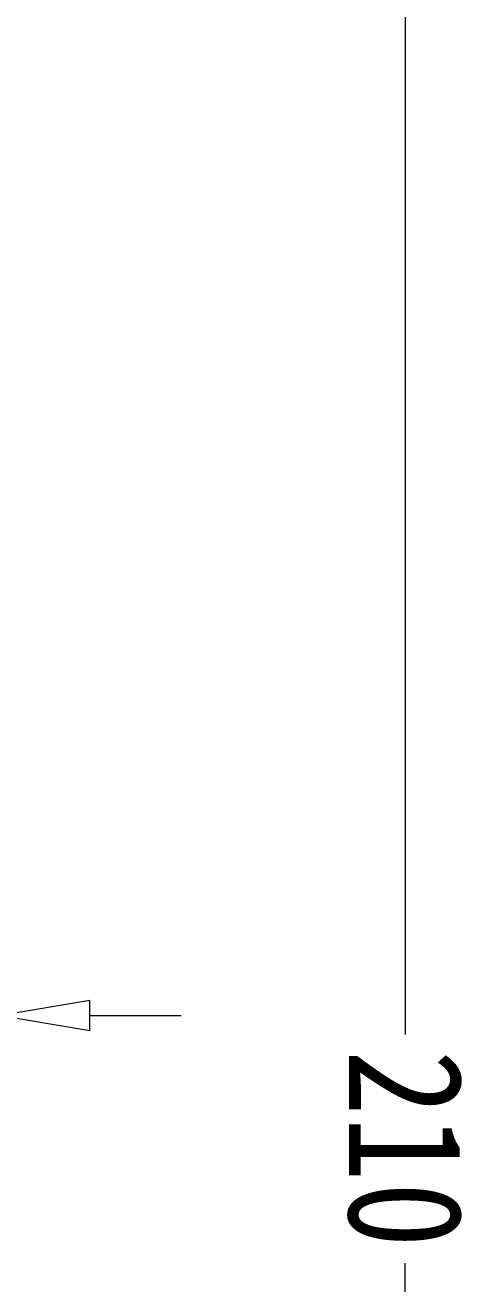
# Model space of a CAD drawing. Header units: millimetres. Extents: x 1786 to 2940, y -3417 to -1928.
# Drawn here: x 2773.1 to 2796.1, y -3199.4 to -3133.3 of the extents above; entities that cross this region are included whole.
import ezdxf

# ---------------------------------------------------------------- set-up
doc = ezdxf.new("R2010")
doc.units = ezdxf.units.MM
doc.layers.add('dim', color=3, linetype='Continuous', lineweight=9)
doc.styles.add('FFS', font='', dxfattribs={"width": 0.85})
doc.styles.get('FFS').set_extended_font_data('FangSong_GB2312')
doc.dimstyles.new('YanXiu', dxfattribs={"dimtxt": 2.5, "dimasz": 2.2, "dimexe": 1, "dimexo": 0.6, "dimgap": 0.66, "dimtad": 0, "dimzin": 9, "dimdsep": 46, "dimtxsty": 'FFS', "dimblk": 'CLOSEDBLANK', "dimcen": 0, "dimclrd": 256, "dimclre": 131, "dimclrt": 42, "dimazin": 2, "dimtfac": 1, "dimtofl": 0, "dimtmove": 0, "dimatfit": 3, "dimldrblk": 'CLOSEDBLANK', "dimfxl": 1, "dimlwd": 5, "dimlwe": 5, "dimarcsym": 0})

# ---------------------------------------------------------------- blocks, each defined once
blk = doc.blocks.new('_ClosedBlank')
at = {"color": 0, "linetype": 'ByBlock', "lineweight": -2}
for p, q in [((-1, 0.167), (0, 0)), ((-1, 0.167), (-1, -0.167)), ((0, 0), (-1, -0.167))]:
    blk.add_line(p, q, dxfattribs=at)
blk = doc.blocks.new('*D19')
at = {"layer": 'Defpoints', "color": 0, "transparency": 16777216}
for p in [(-80.547, 148.16), (-86.247, 141.672), (-80.547, 141.473)]:
    blk.add_point(p, dxfattribs=at)
at = {"layer": 'dim', "color": 131, "lineweight": 5, "transparency": 16777216}
for p, q in [((-86.247, 142.871), (-86.247, 149.36)), ((-80.547, 142.672), (-80.547, 149.36))]:
    blk.add_line(p, q, dxfattribs=at)
at = {"layer": 'dim', "lineweight": 5, "transparency": 16777216}
for p, q in [((-91.047, 148.16), (-95.847, 148.16)), ((-75.747, 148.16), (-70.947, 148.16))]:
    blk.add_line(p, q, dxfattribs=at)
at = {"layer": 'dim', "lineweight": 5, "transparency": 16777216, "xscale": 4.800000000000001, "yscale": 4.800000000000001, "zscale": 4.800000000000001}
blk.add_blockref('_ClosedBlank', (-86.247, 148.16), dxfattribs=at)
at = {"layer": 'dim', "lineweight": 5, "transparency": 16777216, "xscale": 4.800000000000001, "yscale": 4.800000000000001, "zscale": 4.800000000000001, "rotation": 180}
blk.add_blockref('_ClosedBlank', (-80.547, 148.16), dxfattribs=at)
at = {"layer": 'dim', "color": 42, "transparency": 16777216, "insert": (-65.089, 148.16), "char_height": 6, "attachment_point": 5, "style": 'FFS'}
blk.add_mtext('5.7', dxfattribs=at)
blk = doc.blocks.new('*D57')
at = {"layer": 'Defpoints', "color": 0, "transparency": 16777216}
for p in [(-126.944, 241.473), (-172.945, 31.473, 0), (-110.95, 31.473)]:
    blk.add_point(p, dxfattribs=at)
at = {"layer": 'dim', "color": 131, "lineweight": 5, "transparency": 16777216}
for p, q in [((-125.744, 241.473), (-109.751, 241.473)), ((-171.745, 31.473), (-109.751, 31.473))]:
    blk.add_line(p, q, dxfattribs=at)
at = {"layer": 'dim', "lineweight": 5, "transparency": 16777216}
for p, q in [((-110.95, 236.673), (-110.95, 142.483)), ((-110.95, 36.273), (-110.95, 130.463))]:
    blk.add_line(p, q, dxfattribs=at)
at = {"layer": 'dim', "lineweight": 5, "transparency": 16777216, "xscale": 4.800000000000001, "yscale": 4.800000000000001, "zscale": 4.800000000000001}
for p, rotation in [((-110.95, 241.473), 90), ((-110.95, 31.473), 270)]:
    blk.add_blockref('_ClosedBlank', p, dxfattribs=dict(at, rotation=rotation))
at = {"layer": 'dim', "color": 42, "transparency": 16777216, "insert": (-110.95, 136.473), "char_height": 6, "attachment_point": 5, "rotation": 90, "style": 'FFS'}
blk.add_mtext('210', dxfattribs=at)
blk = doc.blocks.new('*D11')
at = {"layer": 'Defpoints', "color": 0, "transparency": 16777216}
for p in [(-89.586, 131.509), (-88.588, 131.474), (-88.588, 129.467)]:
    blk.add_point(p, dxfattribs=at)
at = {"layer": 'dim', "color": 131, "lineweight": 5, "transparency": 16777216}
for p, q in [((-89.586, 130.31), (-89.586, 128.267)), ((-88.588, 130.275), (-88.588, 128.267))]:
    blk.add_line(p, q, dxfattribs=at)
at = {"layer": 'dim', "lineweight": 5, "transparency": 16777216}
for p, q in [((-94.386, 129.467), (-99.186, 129.467)), ((-83.788, 129.467), (-78.988, 129.467))]:
    blk.add_line(p, q, dxfattribs=at)
at = {"layer": 'dim', "lineweight": 5, "transparency": 16777216, "xscale": 4.800000000000001, "yscale": 4.800000000000001, "zscale": 4.800000000000001}
blk.add_blockref('_ClosedBlank', (-89.586, 129.467), dxfattribs=at)
at = {"layer": 'dim', "lineweight": 5, "transparency": 16777216, "xscale": 4.800000000000001, "yscale": 4.800000000000001, "zscale": 4.800000000000001, "rotation": 180}
blk.add_blockref('_ClosedBlank', (-88.588, 129.467), dxfattribs=at)
at = {"layer": 'dim', "color": 42, "transparency": 16777216, "insert": (-76.796, 129.467), "char_height": 6, "attachment_point": 5, "style": 'FFS'}
blk.add_mtext('1', dxfattribs=at)
blk = doc.blocks.new('u231')
at = {"layer": 'dim'}
dim = blk.add_linear_dim(base=(-110.95, 31.473), p1=(-126.944, 241.473), p2=(-172.945, 31.473, 0), angle=90, dimstyle='YanXiu', override={"dimtxt": 6, "dimasz": 4.8, "dimexe": 1.1994, "dimexo": 1.1994, "dimgap": 1.1994}, dxfattribs=at)
dim.commit()
dim.dimension.update_dxf_attribs({"geometry": '*D57', "text_midpoint": (-110.95, 136.473)})
for base, p1, p2, picture, middle in [((-80.547, 148.16), (-86.247, 141.672), (-80.547, 141.473), '*D19', (-65.089, 148.16)), ((-88.588, 129.467), (-89.586, 131.509), (-88.588, 131.474), '*D11', (-76.796, 129.467))]:
    dim = blk.add_linear_dim(base=base, p1=p1, p2=p2, dimstyle='YanXiu', override={"dimtxt": 6, "dimasz": 4.8, "dimexe": 1.1994, "dimexo": 1.1994, "dimgap": 1.1994}, dxfattribs=at)
    dim.commit()
    dim.dimension.update_dxf_attribs({"geometry": picture, "text_midpoint": middle})

msp = doc.modelspace()

# ---------------------------------------------------------------- block references
at = {"rotation": 180}
msp.add_blockref('u231', (2682.152, -3055.88, 0), dxfattribs=at)

doc.saveas('drawing.dxf')
